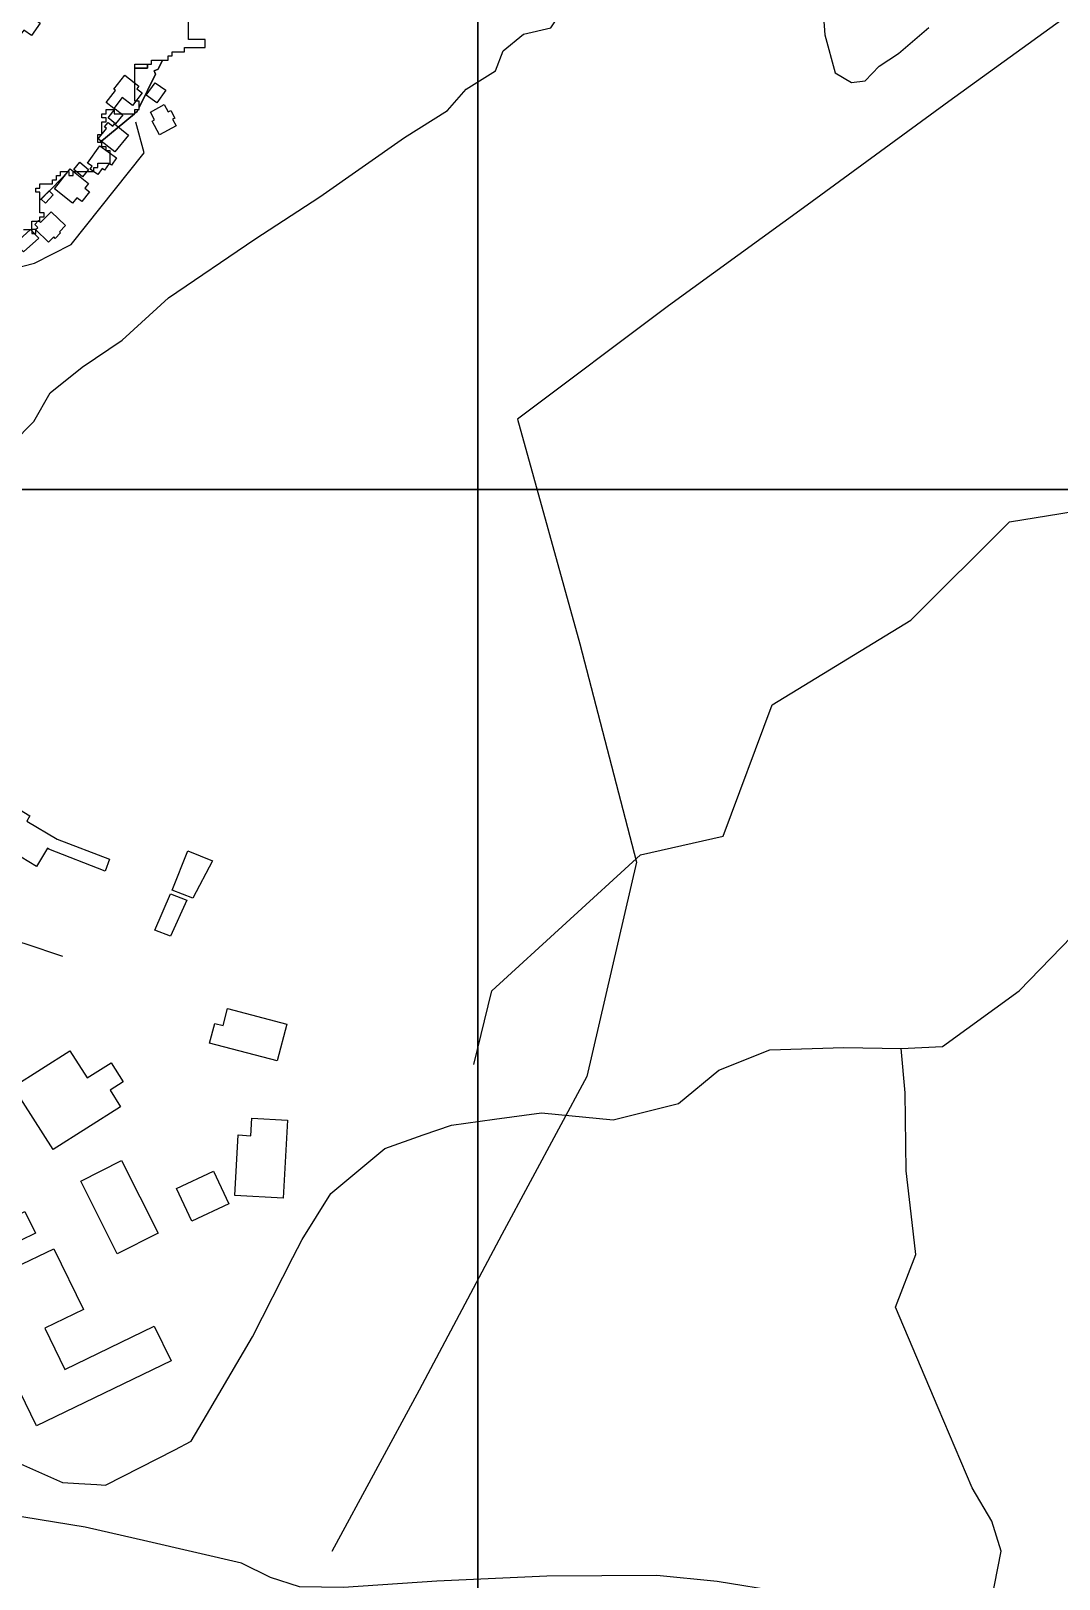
# Model space of a CAD drawing. Header units: metres. Extents: x 553506 to 563855, y 142925 to 150243.
# Drawn here: x 559784 to 560282, y 146472 to 147222 of the extents above; entities that cross this region are included whole.
import ezdxf

# ---------------------------------------------------------------- set-up
doc = ezdxf.new("R2010")
doc.units = ezdxf.units.M
for name, color, linetype in [('C-BUILDINGS', 8, 'Continuous'), ('C-FLOOD_ZONE_3', 150, 'Continuous'), ('C-POWER_LINES', 6, 'Continuous'), ('C-ROADS', 33, 'Continuous'), ('C-WATERWAYS', 5, 'Continuous')]:
    doc.layers.add(name, color=color, linetype=linetype)

msp = doc.modelspace()

# ---------------------------------------------------------------- linework, layer by layer
at = {"layer": 'C-BUILDINGS'}
for points in [[(559783.9345, 147219.9204), (559780.2243, 147222.5319), (559778.2819, 147219.7891), (559774.7075, 147222.3046), (559778.9072, 147228.234), (559778.1425, 147228.7667), (559780.1587, 147231.6119), (559788.1119, 147225.8936), (559783.9345, 147219.9204)], [(559823.7597, 147193.9354), (559829.0581, 147200.7337), (559835.9365, 147195.405), (559834.9078, 147194.0819), (559837.5229, 147192.0598), (559832.8164, 147186.0144), (559827.8652, 147189.856), (559823.7502, 147184.5749), (559820.0387, 147187.4533), (559824.5908, 147193.2935), (559823.7597, 147193.9354)], [(559848.9648, 147193.3284), (559844.6641, 147187.2735), (559839.4237, 147190.9725), (559843.7243, 147197.0275), (559848.9648, 147193.3284)], [(559824.5482, 147177.1315), (559820.9487, 147180.0023), (559824.4554, 147184.3853), (559828.0545, 147181.5256), (559824.5482, 147177.1315)], [(559851.3383, 147183.5634), (559853.3543, 147179.8976), (559852.2197, 147179.2835), (559853.9316, 147176.1759), (559845.9564, 147171.8096), (559842.3252, 147178.3969), (559843.4871, 147179.0341), (559841.4491, 147182.7326), (559848.0972, 147186.3786), (559850.0458, 147182.8554), (559851.3383, 147183.5634)], [(559819.288, 147175.6211), (559821.0452, 147177.8016), (559823.2468, 147176.0336), (559824.0822, 147177.0502), (559830.831, 147171.6173), (559824.2322, 147163.4652), (559816.2497, 147169.8948), (559820.2563, 147174.8387), (559819.288, 147175.6211)], [(559825.1248, 147160.6214), (559822.6393, 147157.1272), (559821.524, 147157.9161), (559819.179, 147154.6266), (559818.071, 147155.4046), (559816.0275, 147152.5363), (559812.2883, 147155.1802), (559813.28, 147156.5689), (559811.0779, 147158.1254), (559816.9528, 147166.3996), (559825.1248, 147160.6214)], [(559811.4675, 147155.0434), (559808.5573, 147151.4914), (559804.3244, 147154.9436), (559807.2346, 147158.4956), (559811.4675, 147155.0434)], [(559811.5248, 147148.2559), (559809.6747, 147145.9167), (559811.9182, 147144.15), (559808.2106, 147139.4826), (559805.8525, 147141.3347), (559803.7599, 147138.6986), (559795.0001, 147145.616), (559802.6574, 147155.259), (559811.5248, 147148.2559)], [(559790.683, 147138.737), (559788.6016, 147140.6868), (559792.3788, 147144.6886), (559794.4603, 147142.7388), (559790.683, 147138.737)], [(559787.2344, 147130.2378), (559788.2296, 147129.267), (559793.4211, 147134.5594), (559800.3291, 147127.8292), (559797.4149, 147124.8559), (559797.9987, 147124.2953), (559795.3895, 147121.632), (559794.6685, 147122.333), (559792.1476, 147119.7503), (559785.8667, 147125.8768), (559786.9512, 147126.979), (559785.4658, 147128.4242), (559787.2344, 147130.2378)], [(559787.3729, 147121.7388), (559780.0923, 147115.0458), (559776.1705, 147119.2868), (559783.4511, 147125.9797), (559787.3729, 147121.7388)], [(559772.3364, 146845.0481), (559773.8654, 146847.5999), (559783.1483, 146842.0899), (559781.5994, 146839.5041), (559796.2636, 146830.7223), (559821.7055, 146820.9847), (559819.4997, 146815.2398), (559792.3151, 146825.9249), (559791.6669, 146826.3054), (559786.3111, 146817.5131), (559775.1787, 146824.2567), (559773.4753, 146821.4658), (559759.5134, 146829.9244), (559766.4925, 146841.3827), (559757.5436, 146846.9476), (559736.0564, 146865.5677), (559740.0936, 146870.212), (559761.9618, 146851.2587), (559772.3364, 146845.0481)], [(559862.0718, 146802.2067), (559851.9953, 146806.0223), (559859.6731, 146825.1376), (559871.4712, 146820.1512), (559862.0718, 146802.2067)], [(559851.1496, 146783.7584), (559843.6328, 146786.6632), (559851.2022, 146804.3171), (559859.0427, 146801.1218), (559851.1496, 146783.7584)], [(559878.8007, 146748.6579), (559907.593, 146741.1619), (559902.9305, 146723.3536), (559870.1197, 146731.8932), (559872.6389, 146741.4988), (559876.6504, 146740.455), (559878.8007, 146748.6579)], [(559810.8379, 146715.1236), (559822.4549, 146722.4857), (559828.3438, 146713.2419), (559821.9251, 146709.169), (559827.0644, 146701.0927), (559794.3593, 146680.3754), (559775.0086, 146710.7705), (559802.5156, 146728.1873), (559810.8379, 146715.1236)], [(559905.7911, 146656.8298), (559882.373, 146658.1267), (559884.0053, 146687.4715), (559890.0717, 146687.1372), (559890.5475, 146695.6664), (559907.899, 146694.7039), (559905.7911, 146656.8298)], [(559845.2062, 146639.8858), (559825.4231, 146629.988), (559807.7488, 146665.1543), (559827.5321, 146675.0409), (559845.2062, 146639.8858)], [(559879.3859, 146654.116), (559861.4848, 146645.7681), (559854.0772, 146661.5647), (559871.9853, 146669.9129), (559879.3859, 146654.116)], [(559785.7581, 146639.8954), (559771.2487, 146632.8887), (559775.889, 146623.3166), (559794.7044, 146632.405), (559809.0204, 146602.9107), (559790.3426, 146593.8933), (559800.0409, 146573.9161), (559843.3421, 146594.8295), (559851.4638, 146578.109), (559786.3776, 146546.6681), (559772.9884, 146574.2435), (559762.9297, 146569.3786), (559733.8082, 146627.7067), (559780.6849, 146650.3445), (559785.7581, 146639.8954)]]:
    msp.add_lwpolyline(points, close=True, dxfattribs=at)
at = {"layer": 'C-FLOOD_ZONE_3'}
for points in [[(560000, 147340.4541), (560000, 147195.5899), (560000, 147186.6119), (560000, 147177.369), (560000, 147177.0725), (560000, 147000), (559912.4807, 147000), (559799.6595, 147000), (559755.9232, 147000)], [(560774.6794, 147000), (560000, 147000), (560000, 147177.0725), (560000, 147177.369), (560000, 147186.6119), (560000, 147195.5899), (560000, 147340.4541)], [(559780, 147126), (559784, 147126), (559784, 147130), (559788, 147130), (559788, 147132), (559790, 147132), (559790, 147134), (559788, 147134), (559788, 147140.073), (559793.8241, 147146), (559801.6851, 147154), (559802, 147154), (559802, 147152), (559804, 147152), (559804, 147154), (559806, 147154), (559814, 147154), (559814, 147156), (559816, 147156), (559816, 147158), (559818, 147158), (559822, 147158), (559822, 147160), (559822, 147164), (559820, 147164), (559820, 147166), (559818, 147166), (559818, 147168), (559816.9262, 147168), (559833.739, 147182), (559834, 147182), (559834, 147182.2173), (559835, 147183.05), (559835.4716, 147184), (559836, 147184), (559836, 147185.0643), (559844.016, 147201.2109), (559843.3744, 147202.8156), (559845.1695, 147203.5344), (559847.3865, 147208), (559848, 147208), (559850, 147208), (559850, 147210), (559852, 147210), (559852, 147212), (559858, 147212), (559858, 147214), (559860, 147214), (559868, 147214), (559868, 147218), (559860, 147218), (559860, 147228)], [(559755.9232, 147000), (559799.6595, 147000), (559912.4807, 147000), (560000, 147000), (560000, 146883.6551), (560000, 146834.5242), (560000, 146778.6615), (560000, 146761.3675), (560000, 146669.4562), (560000, 146660.9426), (560000, 146645.9569), (560000, 146631.3627), (560000, 146628.5407), (560000, 146491.6596), (560000, 146362.4942)], [(560000, 146362.4942), (560000, 146491.6596), (560000, 146628.5407), (560000, 146631.3627), (560000, 146645.9569), (560000, 146660.9426), (560000, 146669.4562), (560000, 146761.3675), (560000, 146778.6615), (560000, 146834.5242), (560000, 146883.6551), (560000, 147000), (560774.6794, 147000)]]:
    msp.add_lwpolyline(points, dxfattribs=at)
for points in [[(559845.1695, 147203.5344), (559843.3744, 147202.8156), (559844.016, 147201.2109), (559836, 147185.0643), (559836, 147188), (559834, 147188), (559834, 147204), (559840, 147204), (559840, 147206), (559842, 147206), (559842, 147208), (559847.3865, 147208), (559845.1695, 147203.5344)], [(559840, 147204), (559834, 147204), (559834, 147206), (559840, 147206), (559840, 147204)], [(559820, 147182), (559820, 147184), (559824, 147184), (559824, 147182), (559833.739, 147182), (559816.9262, 147168), (559816, 147168), (559816, 147172), (559818, 147172), (559818, 147178), (559820, 147178), (559820, 147180), (559818, 147180), (559818, 147182), (559820, 147182)], [(559835.4716, 147184), (559835, 147183.05), (559834, 147182.2173), (559834, 147184), (559835.4716, 147184)], [(559794, 147150), (559796, 147150), (559796, 147152), (559798, 147152), (559798, 147154), (559801.6851, 147154), (559793.8241, 147146), (559788, 147140.073), (559788, 147144), (559786, 147144), (559786, 147146), (559788, 147146), (559788, 147148), (559792, 147148), (559794, 147148), (559794, 147150)], [(559784, 147124), (559786, 147124), (559786, 147126), (559784, 147126), (559784, 147124)]]:
    msp.add_lwpolyline(points, close=True, dxfattribs=at)
at = {"layer": 'C-POWER_LINES'}
msp.add_lwpolyline([(560396.6476, 147423.4505), (560352.981, 147334.7944), (560309.6427, 147246.995), (560228.18, 147187.9019), (560159.547, 147137.7691), (560092.368, 147088.9515), (560019.2295, 147034.0948), (560049.4499, 146925.2724), (560076.8943, 146819.6247), (560052.9149, 146715.725), (560011.6799, 146639.3022), (559971.6832, 146563.9424), (559929.3125, 146485.7265)], dxfattribs=at)
at = {"layer": 'C-ROADS'}
for points in [[(559757.1645, 147100.1977), (559768.1519, 147105.2919), (559785.2833, 147109.5644), (559803.1743, 147118.6353), (559838.5143, 147163.1193), (559834.3976, 147177.8942)], [(559656.4085, 146849.1684), (559665.6346, 146845.4818), (559674.4492, 146842.6616), (559707.838, 146825.3906), (559718.4004, 146817.8613), (559763.8825, 146784.9951), (559780.6551, 146780.1521), (559798.9342, 146774.0871)], [(560241.0475, 146450.4291), (560221.9088, 146450.8117), (560189.2165, 146456.3702), (560147.6895, 146466.0388), (560115.973, 146471.2609), (560086.7669, 146474.2464), (560033.3977, 146473.9084), (559980.2637, 146471.4079), (559934.978, 146468.3955), (559913.7568, 146468.7367), (559899.5945, 146473.2599), (559885.6468, 146480.1048), (559840.2131, 146490.6226), (559809.9173, 146497.6271), (559750.3551, 146507.3278), (559740.6624, 146506.8817), (559729.0228, 146501.5782), (559715.8716, 146493.1559), (559710.7387, 146490.225)]]:
    msp.add_lwpolyline(points, dxfattribs=at)
at = {"layer": 'C-WATERWAYS'}
for points in [[(559665.2109, 146902.7655), (559692.7437, 146939.3483), (559784.9473, 147032.9131), (559792.9425, 147046.7626), (559808.4981, 147059.2111), (559827.7803, 147072.3433), (559850.2165, 147092.875), (559892.0905, 147121.3018), (559923.5284, 147141.7356), (559964.4541, 147170.5008), (559985.4319, 147183.4972), (559994.4135, 147193.9386), (560008.6483, 147202.7406), (560012.2844, 147212.3922), (560022.1618, 147220.5576), (560035.3804, 147223.5961), (560045.053, 147238.1104), (560058.4238, 147247.4866), (560092.9181, 147240.7038), (560102.2752, 147258.3804)], [(560167.2413, 147230.9779), (560168.1172, 147220.1534), (560173.1208, 147201.8559), (560181.072, 147197.1176), (560187.648, 147197.9125), (560194.4601, 147205.0367), (560203.7284, 147211.2024), (560218.5051, 147223.6947)], [(559998.1331, 146721.5315), (560006.8328, 146757.218), (560078.8482, 146823.1247), (560118.7826, 146832.149), (560142.6108, 146895.7427), (560209.749, 146936.7463), (560257.4793, 146984.3243), (560326.1563, 146995.449), (560373.7797, 147084.9293), (560415.0555, 147089.212), (560473.8857, 147172.4098)], [(559775.6861, 146529.5405), (559798.8594, 146519.2648), (559806.8691, 146518.7348), (559815.5866, 146518.16), (559819.6861, 146517.8869), (559853.2574, 146535.0696), (559861.2699, 146539.1698), (559868.6673, 146551.7988), (559890.9056, 146589.7761), (559910.4816, 146628.127), (559914.977, 146636.926), (559928.8189, 146659.0825), (559955.0257, 146680.9673), (559973.5643, 146687.4767), (559987.219, 146692.276), (560008.1936, 146695.1106), (560030.9228, 146698.1892), (560065.6364, 146694.8074), (560097.1568, 146702.7902), (560116.8143, 146718.9403), (560141.454, 146728.7012), (560177.3, 146729.8186), (560205.1381, 146729.3955), (560225.0058, 146730.271), (560262.1786, 146757.2297), (560287.6933, 146783.5356)], [(560245.617, 146445.6299), (560253.5115, 146486.0219), (560249.011, 146500.4953), (560239.4427, 146516.6915), (560222.9334, 146555.4321), (560202.3746, 146604.0636), (560212.1942, 146629.5903), (560209.9797, 146649.2547), (560207.5313, 146670.1361), (560206.9505, 146707.8264), (560205.1381, 146729.3955)]]:
    msp.add_lwpolyline(points, dxfattribs=at)

doc.saveas('drawing.dxf')
